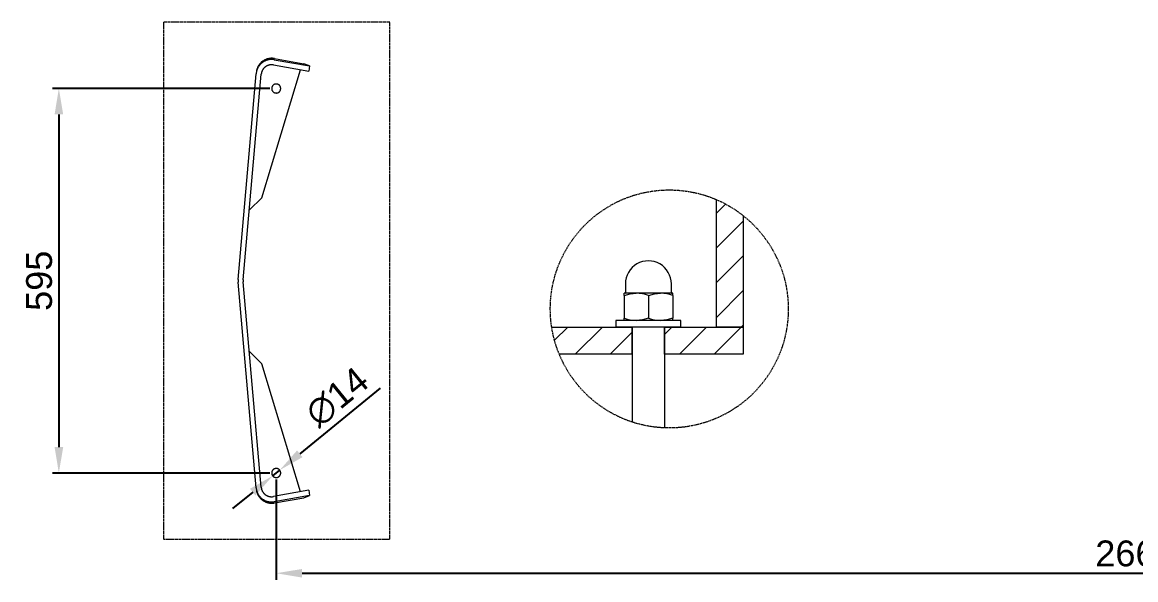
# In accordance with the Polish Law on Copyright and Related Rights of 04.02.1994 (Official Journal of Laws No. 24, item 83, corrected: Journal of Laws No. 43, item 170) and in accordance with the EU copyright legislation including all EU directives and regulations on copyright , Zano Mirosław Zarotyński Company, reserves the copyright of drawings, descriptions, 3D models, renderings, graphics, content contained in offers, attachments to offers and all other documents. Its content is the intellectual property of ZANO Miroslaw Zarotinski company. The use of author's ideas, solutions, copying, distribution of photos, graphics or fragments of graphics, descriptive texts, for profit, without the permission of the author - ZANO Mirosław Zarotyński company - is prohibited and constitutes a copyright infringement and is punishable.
# Model space of a CAD drawing. Header units: millimetres. Extents: x -217 to 4976, y -41 to 3356.
# Drawn here: x -217 to 1507, y -41 to 821 of the extents above; entities that cross this region are included whole.
import ezdxf

# ---------------------------------------------------------------- set-up
doc = ezdxf.new("R2010")
doc.units = ezdxf.units.MM
doc.linetypes.add('HIDDEN', pattern=[1.905, 1.27, -0.635])
for name, color, linetype, lineweight in [('ZANO_R', 7, 'Continuous', 0), ('ZANO_R_przerywana', 7, 'HIDDEN', 0), ('ZANO_W', 1, 'Continuous', 0)]:
    doc.layers.add(name, color=color, linetype=linetype, lineweight=lineweight)
doc.styles.add('Arial', font='arial.ttf')
doc.styles.get("Standard").update_dxf_attribs({"font": 'ARIALUNI.TTF'})
doc.dimstyles.new('pl i ang', dxfattribs={"dimtxt": 50, "dimasz": 50, "dimexe": 1.25, "dimexo": 0.625, "dimgap": 10, "dimtad": 1, "dimtoh": 1, "dimtxsty": 'Standard', "dimcen": 2.5, "dimclrd": 1, "dimclre": 1, "dimclrt": 1, "dimadec": 0, "dimazin": 0, "dimtfac": 1, "dimtmove": 0, "dimatfit": 3, "dimfxl": 1, "dimarcsym": 1})

# ---------------------------------------------------------------- blocks, each defined once
blk = doc.blocks.new('*D433')
at = {"layer": 'ZANO_W', "color": 1, "lineweight": -2}
for p, q in [((166.1, 718.7), (-170.5, 718.7)), ((-160.5, 678.7), (-160.5, 163.7)), ((166.1, 123.7), (-170.5, 123.7))]:
    blk.add_line(p, q, dxfattribs=at)
at = {"layer": 'ZANO_W', "color": 1}
for points in [[(-153.8, 678.7), (-167.1, 678.7), (-160.5, 718.7)], [(-167.1, 163.7), (-153.8, 163.7), (-160.5, 123.7)]]:
    blk.add_solid(points, dxfattribs=at)
at = {"layer": 'ZANO_W', "color": 1, "insert": (-190.9, 421.2), "char_height": 40, "attachment_point": 5, "rotation": 90, "style": 'Arial'}
blk.add_mtext('595', dxfattribs=at)
blk = doc.blocks.new('*D434')
at = {"layer": 'ZANO_W', "color": 1, "lineweight": -2}
for p, q in [((176.1, 113.7), (176.1, -41.4)), ((2836.5, 113.7), (2836.5, -41.4)), ((216.1, -31.4), (2796.5, -31.4))]:
    blk.add_line(p, q, dxfattribs=at)
at = {"layer": 'ZANO_W', "color": 1}
for points in [[(216.1, -24.8), (216.1, -38.1), (176.1, -31.4)], [(2796.5, -38.1), (2796.5, -24.8), (2836.5, -31.4)]]:
    blk.add_solid(points, dxfattribs=at)
at = {"layer": 'ZANO_W', "color": 1, "insert": (1506.3, -1), "char_height": 40, "attachment_point": 5, "style": 'Arial'}
blk.add_mtext('2660', dxfattribs=at)
blk = doc.blocks.new('*D435')
at = {"layer": 'ZANO_W', "color": 1, "lineweight": -2}
for p, q in [((337.2, 254.8), (212.5, 153.4)), ((170.6, 119.3), (181.5, 128.2)), ((139.6, 94.1), (108.6, 68.8))]:
    blk.add_line(p, q, dxfattribs=at)
at = {"layer": 'ZANO_W', "color": 1}
for points in [[(208.3, 158.6), (216.7, 148.2), (181.5, 128.2)], [(143.8, 88.9), (135.4, 99.3), (170.6, 119.3)]]:
    blk.add_solid(points, dxfattribs=at)
at = {"layer": 'ZANO_W', "color": 1, "insert": (270.4, 241.2), "char_height": 40, "attachment_point": 5, "rotation": 39.1218, "style": 'Arial'}
blk.add_mtext('∅14', dxfattribs=at)

msp = doc.modelspace()

# ---------------------------------------------------------------- linework, layer by layer
at = {"layer": 'ZANO_R'}
for p, q in [((152.3, 758.7), (151.7, 758.1)), ((152.9, 759.3), (152.3, 758.7)), ((153.5, 759.8), (152.9, 759.3)), ((154.2, 760.3), (153.5, 759.8)), ((154.2, 758.6), (153.5, 758.1)), ((154.8, 760.8), (154.2, 760.3)), ((154.9, 759.1), (154.2, 758.6)), ((155.5, 761.3), (154.8, 760.8)), ((155.5, 759.5), (154.9, 759.1)), ((156.2, 761.8), (155.5, 761.3)), ((156.2, 760), (155.5, 759.5)), ((156.9, 762.2), (156.2, 761.8)), ((157, 760.4), (156.2, 760)), ((157.6, 762.6), (156.9, 762.2)), ((157.7, 760.8), (157, 760.4)), ((158.3, 763), (157.6, 762.6)), ((158.4, 761.2), (157.7, 760.8)), ((159.1, 763.3), (158.3, 763)), ((159.2, 761.5), (158.4, 761.2)), ((159.9, 763.7), (159.1, 763.3)), ((160, 761.9), (159.2, 761.5)), ((160.6, 764), (159.9, 763.7)), ((160.7, 762.2), (160, 761.9)), ((161.4, 764.3), (160.6, 764)), ((161.5, 762.4), (160.7, 762.2)), ((162.2, 764.5), (161.4, 764.3)), ((162.3, 762.7), (161.5, 762.4)), ((163, 764.7), (162.2, 764.5)), ((163.1, 762.9), (162.3, 762.7)), ((163.8, 764.9), (163, 764.7)), ((163.9, 763.1), (163.1, 762.9)), ((164.6, 765.1), (163.8, 764.9)), ((164.7, 763.2), (163.9, 763.1)), ((165.4, 765.2), (164.6, 765.1)), ((165.6, 763.4), (164.7, 763.2)), ((166.3, 765.4), (165.4, 765.2)), ((166.4, 763.5), (165.6, 763.4)), ((167.1, 765.4), (166.3, 765.4)), ((167.2, 763.5), (166.4, 763.5)), ((167.9, 765.5), (167.1, 765.4)), ((168, 763.6), (167.2, 763.5)), ((168.7, 765.5), (167.9, 765.5)), ((168.9, 763.6), (168, 763.6)), ((169.6, 765.5), (168.7, 765.5)), ((169.7, 763.6), (168.9, 763.6)), ((170.4, 765.5), (169.6, 765.5)), ((170.5, 763.5), (169.7, 763.6)), ((171.2, 765.4), (170.4, 765.5)), ((171.4, 763.5), (170.5, 763.5)), ((172.1, 765.3), (171.2, 765.4)), ((172.2, 763.4), (171.4, 763.5)), ((172.9, 765.2), (172.1, 765.3)), ((173, 763.2), (172.2, 763.4)), ((173.2, 765.2), (172.9, 765.2)), ((173, 763.2), (227.7, 753.6)), ((173.2, 765.2), (219, 756.9)), ((117.1, 423.3), (144.9, 741.6)), ((145.1, 743.6), (144.9, 741.9)), ((145, 742.4), (144.9, 741.6)), ((145.1, 743.2), (145, 742.4)), ((145.3, 744), (145.1, 743.2)), ((145.4, 744.8), (145.3, 744)), ((145.5, 746.5), (145.4, 745.7)), ((145.6, 745.7), (145.4, 744.8)), ((145.7, 747.3), (145.5, 746.5)), ((145.9, 746.5), (145.6, 745.7)), ((146, 748.1), (145.7, 747.3)), ((146.1, 747.2), (145.9, 746.5)), ((146.2, 748.9), (146, 748.1)), ((146.4, 748), (146.1, 747.2)), ((146.5, 749.7), (146.2, 748.9)), ((146.7, 748.8), (146.4, 748)), ((146.8, 750.5), (146.5, 749.7)), ((147, 749.6), (146.7, 748.8)), ((147.1, 751.2), (146.8, 750.5)), ((147.4, 750.3), (147, 749.6)), ((147.4, 752), (147.1, 751.2)), ((147.8, 752.7), (147.4, 752)), ((147.8, 751), (147.4, 750.3)), ((148.2, 753.5), (147.8, 752.7)), ((148.2, 751.8), (147.8, 751)), ((148.7, 754.2), (148.2, 753.5)), ((148.6, 752.5), (148.2, 751.8)), ((149.1, 753.2), (148.6, 752.5)), ((149.1, 754.9), (148.7, 754.2)), ((149.6, 755.6), (149.1, 754.9)), ((149.6, 753.8), (149.1, 753.2)), ((150.1, 756.2), (149.6, 755.6)), ((150.1, 754.5), (149.6, 753.8)), ((150.6, 756.9), (150.1, 756.2)), ((150.6, 755.1), (150.1, 754.5)), ((151.1, 757.5), (150.6, 756.9)), ((151.1, 755.8), (150.6, 755.1)), ((151.7, 758.1), (151.1, 757.5)), ((151.7, 756.4), (151.1, 755.8)), ((152.3, 757), (151.7, 756.4)), ((152.9, 757.5), (152.3, 757)), ((153.5, 758.1), (152.9, 757.5)), ((153, 742), (152.9, 741.4)), ((152.9, 741.4), (152.9, 740.9)), ((153.1, 742.5), (153, 742)), ((153.2, 743.1), (153.1, 742.5)), ((153.4, 743.6), (153.2, 743.1)), ((153.5, 744.1), (153.4, 743.6)), ((153.7, 744.7), (153.5, 744.1)), ((153.9, 745.2), (153.7, 744.7)), ((154.1, 745.7), (153.9, 745.2)), ((154, 549.8), (213.5, 747.9)), ((154.3, 746.2), (154.1, 745.7)), ((154.5, 746.7), (154.3, 746.2)), ((154.8, 747.2), (154.5, 746.7)), ((155.1, 747.7), (154.8, 747.2)), ((155.4, 748.1), (155.1, 747.7)), ((155.7, 748.6), (155.4, 748.1)), ((156, 749.1), (155.7, 748.6)), ((156.3, 749.5), (156, 749.1)), ((156.7, 749.9), (156.3, 749.5)), ((157, 750.3), (156.7, 749.9)), ((157.4, 750.7), (157, 750.3)), ((157.8, 751.1), (157.4, 750.7)), ((158.2, 751.5), (157.8, 751.1)), ((158.6, 751.9), (158.2, 751.5)), ((159.1, 752.2), (158.6, 751.9)), ((159.5, 752.5), (159.1, 752.2)), ((160, 752.9), (159.5, 752.5)), ((160.4, 753.2), (160, 752.9)), ((160.9, 753.4), (160.4, 753.2)), ((161.4, 753.7), (160.9, 753.4)), ((161.9, 754), (161.4, 753.7)), ((162.4, 754.2), (161.9, 754)), ((162.9, 754.4), (162.4, 754.2)), ((163.4, 754.6), (162.9, 754.4)), ((164, 754.8), (163.4, 754.6)), ((164.5, 754.9), (164, 754.8)), ((165, 755.1), (164.5, 754.9)), ((165.6, 755.2), (165, 755.1)), ((166.1, 755.3), (165.6, 755.2)), ((166.7, 755.4), (166.1, 755.3)), ((167.2, 755.5), (166.7, 755.4)), ((167.8, 755.5), (167.2, 755.5)), ((168.3, 755.5), (167.8, 755.5)), ((168.9, 755.5), (168.3, 755.5)), ((169.4, 755.5), (168.9, 755.5)), ((170, 755.5), (169.4, 755.5)), ((170.5, 755.5), (170, 755.5)), ((171.1, 755.4), (170.5, 755.5)), ((171.6, 755.3), (171.1, 755.4)), ((171.6, 755.3), (226.7, 745.6)), ((227.7, 753.6), (219, 756.9)), ((227.7, 753.6), (226.7, 745.6)), ((125, 422.6), (152.9, 740.9)), ((171.6, 724.2), (171.5, 724)), ((171.8, 724.3), (171.6, 724.2)), ((172, 724.5), (171.8, 724.3)), ((172.2, 724.6), (172, 724.5)), ((172.4, 724.7), (172.2, 724.6)), ((172.6, 724.8), (172.4, 724.7)), ((172.8, 725), (172.6, 724.8)), ((173, 725.1), (172.8, 725)), ((173.3, 725.2), (173, 725.1)), ((173.5, 725.3), (173.3, 725.2)), ((173.7, 725.3), (173.5, 725.3)), ((173.9, 725.4), (173.7, 725.3)), ((174.2, 725.5), (173.9, 725.4)), ((174.4, 725.5), (174.2, 725.5)), ((174.6, 725.6), (174.4, 725.5)), ((174.9, 725.6), (174.6, 725.6)), ((175.1, 725.7), (174.9, 725.6)), ((175.3, 725.7), (175.1, 725.7)), ((175.6, 725.7), (175.3, 725.7)), ((175.8, 725.7), (175.6, 725.7)), ((176.1, 725.7), (175.8, 725.7)), ((176.3, 725.7), (176.1, 725.7)), ((176.5, 725.7), (176.3, 725.7)), ((176.8, 725.7), (176.5, 725.7)), ((177, 725.7), (176.8, 725.7)), ((177.2, 725.6), (177, 725.7)), ((177.5, 725.6), (177.2, 725.6)), ((177.7, 725.5), (177.5, 725.6)), ((177.9, 725.5), (177.7, 725.5)), ((178.2, 725.4), (177.9, 725.5)), ((178.4, 725.3), (178.2, 725.4)), ((178.6, 725.3), (178.4, 725.3)), ((178.8, 725.2), (178.6, 725.3)), ((179.1, 725.1), (178.8, 725.2)), ((179.3, 725), (179.1, 725.1)), ((179.5, 724.8), (179.3, 725)), ((179.7, 724.7), (179.5, 724.8)), ((179.9, 724.6), (179.7, 724.7)), ((180.1, 724.5), (179.9, 724.6)), ((180.3, 724.3), (180.1, 724.5)), ((180.5, 724.2), (180.3, 724.3)), ((180.7, 724), (180.5, 724.2)), ((169.2, 719.9), (169.1, 719.7)), ((169.1, 719.7), (169.1, 719.5)), ((169.1, 719.5), (169.1, 719.2)), ((169.1, 719.2), (169.1, 719)), ((169.1, 719), (169.1, 718.7)), ((169.1, 718.7), (169.1, 718.5)), ((169.1, 718.5), (169.1, 718.3)), ((169.1, 718.3), (169.1, 718)), ((169.1, 718), (169.1, 717.8)), ((169.1, 717.8), (169.2, 717.5)), ((169.3, 720.6), (169.2, 720.4)), ((169.2, 720.4), (169.2, 720.2)), ((169.2, 720.2), (169.2, 719.9)), ((169.2, 717.5), (169.2, 717.3)), ((169.2, 717.3), (169.2, 717.1)), ((169.2, 717.1), (169.3, 716.9)), ((169.4, 720.9), (169.3, 720.6)), ((169.3, 716.9), (169.4, 716.6)), ((169.5, 721.1), (169.4, 720.9)), ((169.4, 716.6), (169.5, 716.4)), ((169.6, 721.5), (169.5, 721.3)), ((169.5, 721.3), (169.5, 721.1)), ((169.5, 716.4), (169.5, 716.2)), ((169.5, 716.2), (169.6, 715.9)), ((169.7, 721.7), (169.6, 721.5)), ((169.6, 715.9), (169.7, 715.7)), ((169.8, 722), (169.7, 721.7)), ((169.7, 715.7), (169.8, 715.5)), ((169.9, 722.2), (169.8, 722)), ((169.8, 715.5), (169.9, 715.3)), ((170.1, 722.4), (169.9, 722.2)), ((169.9, 715.3), (170.1, 715.1)), ((170.2, 722.6), (170.1, 722.4)), ((170.1, 715.1), (170.2, 714.9)), ((170.3, 722.8), (170.2, 722.6)), ((170.2, 714.9), (170.3, 714.7)), ((170.5, 723), (170.3, 722.8)), ((170.3, 714.7), (170.5, 714.5)), ((170.6, 723.2), (170.5, 723)), ((170.5, 714.5), (170.6, 714.3)), ((170.8, 723.3), (170.6, 723.2)), ((170.6, 714.3), (170.8, 714.1)), ((170.9, 723.5), (170.8, 723.3)), ((170.8, 714.1), (170.9, 714)), ((171.1, 723.7), (170.9, 723.5)), ((170.9, 714), (171.1, 713.8)), ((171.3, 723.9), (171.1, 723.7)), ((171.1, 713.8), (171.3, 713.6)), ((171.5, 724), (171.3, 723.9)), ((171.3, 713.6), (171.5, 713.5)), ((171.5, 713.5), (171.6, 713.3)), ((171.6, 713.3), (171.8, 713.2)), ((171.8, 713.2), (172, 713)), ((172, 713), (172.2, 712.9)), ((172.2, 712.9), (172.4, 712.8)), ((172.4, 712.8), (172.6, 712.6)), ((172.6, 712.6), (172.8, 712.5)), ((172.8, 712.5), (173, 712.4)), ((173, 712.4), (173.3, 712.3)), ((173.3, 712.3), (173.5, 712.2)), ((173.5, 712.2), (173.7, 712.1)), ((173.7, 712.1), (173.9, 712.1)), ((173.9, 712.1), (174.2, 712)), ((174.2, 712), (174.4, 711.9)), ((174.4, 711.9), (174.6, 711.9)), ((174.6, 711.9), (174.9, 711.8)), ((174.9, 711.8), (175.1, 711.8)), ((175.1, 711.8), (175.3, 711.8)), ((175.3, 711.8), (175.6, 711.8)), ((175.6, 711.8), (175.8, 711.7)), ((175.8, 711.7), (176.1, 711.7)), ((176.1, 711.7), (176.3, 711.7)), ((176.3, 711.7), (176.5, 711.8)), ((176.5, 711.8), (176.8, 711.8)), ((176.8, 711.8), (177, 711.8)), ((177, 711.8), (177.2, 711.8)), ((177.2, 711.8), (177.5, 711.9)), ((177.5, 711.9), (177.7, 711.9)), ((177.7, 711.9), (177.9, 712)), ((177.9, 712), (178.2, 712.1)), ((178.2, 712.1), (178.4, 712.1)), ((178.4, 712.1), (178.6, 712.2)), ((178.6, 712.2), (178.8, 712.3)), ((178.8, 712.3), (179.1, 712.4)), ((179.1, 712.4), (179.3, 712.5)), ((179.3, 712.5), (179.5, 712.6)), ((179.5, 712.6), (179.7, 712.8)), ((179.7, 712.8), (179.9, 712.9)), ((179.9, 712.9), (180.1, 713)), ((180.1, 713), (180.3, 713.2)), ((180.3, 713.2), (180.5, 713.3)), ((180.5, 713.3), (180.7, 713.5)), ((180.8, 723.9), (180.7, 724)), ((180.7, 713.5), (180.8, 713.6)), ((181, 723.7), (180.8, 723.9)), ((180.8, 713.6), (181, 713.8)), ((181.2, 723.5), (181, 723.7)), ((181, 713.8), (181.2, 714)), ((181.3, 723.3), (181.2, 723.5)), ((181.2, 714), (181.3, 714.1)), ((181.5, 723.2), (181.3, 723.3)), ((181.3, 714.1), (181.5, 714.3)), ((181.6, 723), (181.5, 723.2)), ((181.5, 714.3), (181.6, 714.5)), ((181.8, 722.8), (181.6, 723)), ((181.6, 714.5), (181.8, 714.7)), ((181.9, 722.6), (181.8, 722.8)), ((181.8, 714.7), (181.9, 714.9)), ((182, 722.4), (181.9, 722.6)), ((181.9, 714.9), (182, 715.1)), ((182.2, 722.2), (182, 722.4)), ((182, 715.1), (182.2, 715.3)), ((182.3, 722), (182.2, 722.2)), ((182.2, 715.3), (182.3, 715.5)), ((182.4, 721.7), (182.3, 722)), ((182.3, 715.5), (182.4, 715.7)), ((182.5, 721.5), (182.4, 721.7)), ((182.4, 715.7), (182.5, 715.9)), ((182.6, 721.3), (182.5, 721.5)), ((182.5, 715.9), (182.6, 716.2)), ((182.6, 721.1), (182.6, 721.3)), ((182.7, 720.9), (182.6, 721.1)), ((182.6, 716.4), (182.7, 716.6)), ((182.6, 716.2), (182.6, 716.4)), ((182.8, 720.6), (182.7, 720.9)), ((182.7, 716.6), (182.8, 716.9)), ((182.9, 720.4), (182.8, 720.6)), ((182.8, 716.9), (182.9, 717.1)), ((182.9, 720.2), (182.9, 720.4)), ((182.9, 719.9), (182.9, 720.2)), ((183, 719.7), (182.9, 719.9)), ((182.9, 717.5), (183, 717.8)), ((182.9, 717.3), (182.9, 717.5)), ((182.9, 717.1), (182.9, 717.3)), ((183, 719.5), (183, 719.7)), ((183, 719.2), (183, 719.5)), ((183, 719), (183, 719.2)), ((183.1, 718.7), (183, 719)), ((183, 718.5), (183.1, 718.7)), ((183, 718.3), (183, 718.5)), ((183, 718), (183, 718.3)), ((183, 717.8), (183, 718)), ((154, 549.8), (134.5, 530.8)), ((857, 547), (857, 349.4)), ((857, 525.4), (871.6, 540)), ((898.9, 522), (898.9, 349.4)), ((857, 471.7), (898.9, 513.6)), ((857, 417.9), (898.9, 459.8)), ((117.1, 423.3), (117, 422.6)), ((117, 422.6), (117, 421.9)), ((117, 421.9), (117, 421.2)), ((117, 421.2), (117, 420.5)), ((117, 420.5), (117, 419.8)), ((117, 419.8), (117.1, 419.1)), ((144.9, 100.9), (117.1, 419.1)), ((125, 422.6), (125, 422.2)), ((125, 422.2), (125, 421.7)), ((125, 421.7), (125, 421.2)), ((125, 421.2), (125, 420.8)), ((125, 420.8), (125, 420.3)), ((125, 420.3), (125, 419.8)), ((152.9, 101.6), (125, 419.8)), ((716.6, 416.4), (716.6, 402.8)), ((787.8, 402.8), (787.8, 416.4)), ((714.5, 398.4), (714.5, 401.8)), ((733.4, 401.8), (714.5, 401.8)), ((714.5, 398.4), (723.8, 400.8)), ((714.5, 398.4), (714.5, 363.2)), ((723.8, 400.8), (733.4, 401.8)), ((771.1, 401.8), (733.4, 401.8)), ((752.2, 398.4), (761.5, 400.8)), ((752.2, 398.4), (752.2, 363.2)), ((761.5, 400.8), (771.1, 401.8)), ((789.9, 401.8), (771.1, 401.8)), ((789.9, 398.4), (789.9, 401.8)), ((789.9, 398.4), (789.9, 363.2)), ((857, 364.1), (898.9, 406)), ((714.5, 359.9), (714.5, 363.2)), ((752.2, 363.2), (743, 360.8)), ((789.9, 363.2), (780.7, 360.8)), ((789.9, 359.9), (789.9, 363.2)), ((602.6, 349.5), (727.1, 349.4)), ((606.9, 329.1), (627.3, 349.5)), ((639.1, 307.5), (681, 349.4)), ((701.9, 359.9), (701.9, 349.4)), ((802.5, 359.9), (701.9, 359.9)), ((802.5, 349.4), (701.9, 349.4)), ((727.1, 307.5), (727.1, 349.4)), ((727.1, 349.4), (727.1, 202.7)), ((743, 360.8), (733.4, 359.9)), ((780.7, 360.8), (771.1, 359.9)), ((777.4, 307.5), (777.4, 349.4)), ((777.4, 349.4), (898.9, 349.4)), ((777.4, 349.4), (777.4, 193.6)), ((777.4, 338.3), (788.5, 349.4)), ((800.3, 307.5), (842.2, 349.4)), ((802.5, 349.4), (802.5, 359.9)), ((854.1, 307.5), (896, 349.4)), ((898.9, 349.4), (857, 349.4)), ((896, 349.4), (898.9, 352.3)), ((692.8, 307.5), (727.1, 341.7)), ((154, 292.7), (134.5, 311.6)), ((727.1, 307.5), (613.5, 307.5)), ((898.9, 307.5), (777.4, 307.5)), ((213.5, 94.6), (154, 292.7)), ((169.2, 124.9), (169.1, 124.7)), ((169.1, 124.7), (169.1, 124.5)), ((169.1, 124.5), (169.1, 124.2)), ((169.1, 124.2), (169.1, 124)), ((169.1, 124), (169.1, 123.7)), ((169.1, 123.7), (169.1, 123.5)), ((169.1, 123.5), (169.1, 123.3)), ((169.1, 123.3), (169.1, 123)), ((169.1, 123), (169.1, 122.8)), ((169.1, 122.8), (169.2, 122.5)), ((169.3, 125.6), (169.2, 125.4)), ((169.2, 125.4), (169.2, 125.2)), ((169.2, 125.2), (169.2, 124.9)), ((169.2, 122.5), (169.2, 122.3)), ((169.2, 122.3), (169.2, 122.1)), ((169.2, 122.1), (169.3, 121.9)), ((169.4, 125.9), (169.3, 125.6)), ((169.3, 121.9), (169.4, 121.6)), ((169.5, 126.1), (169.4, 125.9)), ((169.4, 121.6), (169.5, 121.4)), ((169.6, 126.5), (169.5, 126.3)), ((169.5, 126.3), (169.5, 126.1)), ((169.5, 121.4), (169.5, 121.2)), ((169.5, 121.2), (169.6, 120.9)), ((169.7, 126.7), (169.6, 126.5)), ((169.6, 120.9), (169.7, 120.7)), ((169.8, 127), (169.7, 126.7)), ((169.7, 120.7), (169.8, 120.5)), ((169.9, 127.2), (169.8, 127)), ((170.1, 127.4), (169.9, 127.2)), ((170.2, 127.6), (170.1, 127.4)), ((170.3, 127.8), (170.2, 127.6)), ((170.5, 128), (170.3, 127.8)), ((170.6, 128.2), (170.5, 128)), ((170.8, 128.3), (170.6, 128.2)), ((170.9, 128.5), (170.8, 128.3)), ((171.1, 128.7), (170.9, 128.5)), ((171.3, 128.9), (171.1, 128.7)), ((171.5, 129), (171.3, 128.9)), ((171.6, 129.2), (171.5, 129)), ((171.8, 129.3), (171.6, 129.2)), ((172, 129.5), (171.8, 129.3)), ((172.2, 129.6), (172, 129.5)), ((172.4, 129.7), (172.2, 129.6)), ((172.6, 129.8), (172.4, 129.7)), ((172.8, 130), (172.6, 129.8)), ((173, 130.1), (172.8, 130)), ((173.3, 130.2), (173, 130.1)), ((173.5, 130.3), (173.3, 130.2)), ((173.7, 130.3), (173.5, 130.3)), ((173.9, 130.4), (173.7, 130.3)), ((174.2, 130.5), (173.9, 130.4)), ((174.4, 130.5), (174.2, 130.5)), ((174.6, 130.6), (174.4, 130.5)), ((174.9, 130.6), (174.6, 130.6)), ((175.1, 130.7), (174.9, 130.6)), ((175.3, 130.7), (175.1, 130.7)), ((175.6, 130.7), (175.3, 130.7)), ((175.8, 130.7), (175.6, 130.7)), ((176.1, 130.7), (175.8, 130.7)), ((176.3, 130.7), (176.1, 130.7)), ((176.5, 130.7), (176.3, 130.7)), ((176.8, 130.7), (176.5, 130.7)), ((177, 130.7), (176.8, 130.7)), ((177.2, 130.6), (177, 130.7)), ((177.5, 130.6), (177.2, 130.6)), ((177.7, 130.5), (177.5, 130.6)), ((177.9, 130.5), (177.7, 130.5)), ((178.2, 130.4), (177.9, 130.5)), ((178.4, 130.3), (178.2, 130.4)), ((178.6, 130.3), (178.4, 130.3)), ((178.8, 130.2), (178.6, 130.3)), ((179.1, 130.1), (178.8, 130.2)), ((179.3, 130), (179.1, 130.1)), ((179.5, 129.8), (179.3, 130)), ((179.7, 129.7), (179.5, 129.8)), ((179.9, 129.6), (179.7, 129.7)), ((180.1, 129.5), (179.9, 129.6)), ((180.3, 129.3), (180.1, 129.5)), ((180.5, 129.2), (180.3, 129.3)), ((180.7, 129), (180.5, 129.2)), ((180.8, 128.9), (180.7, 129)), ((181, 128.7), (180.8, 128.9)), ((181.2, 128.5), (181, 128.7)), ((181.3, 128.3), (181.2, 128.5)), ((181.5, 128.2), (181.3, 128.3)), ((181.6, 128), (181.5, 128.2)), ((181.8, 127.8), (181.6, 128)), ((181.9, 127.6), (181.8, 127.8)), ((182, 127.4), (181.9, 127.6)), ((182.2, 127.2), (182, 127.4)), ((182.3, 127), (182.2, 127.2)), ((182.4, 126.7), (182.3, 127)), ((182.3, 120.5), (182.4, 120.7)), ((182.5, 126.5), (182.4, 126.7)), ((182.4, 120.7), (182.5, 120.9)), ((182.6, 126.3), (182.5, 126.5)), ((182.5, 120.9), (182.6, 121.2)), ((182.6, 126.1), (182.6, 126.3)), ((182.7, 125.9), (182.6, 126.1)), ((182.6, 121.4), (182.7, 121.6)), ((182.6, 121.2), (182.6, 121.4)), ((182.8, 125.6), (182.7, 125.9)), ((182.7, 121.6), (182.8, 121.9)), ((182.9, 125.4), (182.8, 125.6)), ((182.8, 121.9), (182.9, 122.1)), ((182.9, 125.2), (182.9, 125.4)), ((182.9, 124.9), (182.9, 125.2)), ((183, 124.7), (182.9, 124.9)), ((182.9, 122.5), (183, 122.8)), ((182.9, 122.3), (182.9, 122.5)), ((182.9, 122.1), (182.9, 122.3)), ((183, 124.5), (183, 124.7)), ((183, 124.2), (183, 124.5)), ((183, 124), (183, 124.2)), ((183.1, 123.7), (183, 124)), ((183, 123.5), (183.1, 123.7)), ((183, 123.3), (183, 123.5)), ((183, 123), (183, 123.3)), ((183, 122.8), (183, 123)), ((169.8, 120.5), (169.9, 120.3)), ((169.9, 120.3), (170.1, 120.1)), ((170.1, 120.1), (170.2, 119.9)), ((170.2, 119.9), (170.3, 119.7)), ((170.3, 119.7), (170.5, 119.5)), ((170.5, 119.5), (170.6, 119.3)), ((170.6, 119.3), (170.8, 119.1)), ((170.8, 119.1), (170.9, 119)), ((170.9, 119), (171.1, 118.8)), ((171.1, 118.8), (171.3, 118.6)), ((171.3, 118.6), (171.5, 118.5)), ((171.5, 118.5), (171.6, 118.3)), ((171.6, 118.3), (171.8, 118.2)), ((171.8, 118.2), (172, 118)), ((172, 118), (172.2, 117.9)), ((172.2, 117.9), (172.4, 117.8)), ((172.4, 117.8), (172.6, 117.6)), ((172.6, 117.6), (172.8, 117.5)), ((172.8, 117.5), (173, 117.4)), ((173, 117.4), (173.3, 117.3)), ((173.3, 117.3), (173.5, 117.2)), ((173.5, 117.2), (173.7, 117.1)), ((173.7, 117.1), (173.9, 117.1)), ((173.9, 117.1), (174.2, 117)), ((174.2, 117), (174.4, 116.9)), ((174.4, 116.9), (174.6, 116.9)), ((174.6, 116.9), (174.9, 116.8)), ((174.9, 116.8), (175.1, 116.8)), ((175.1, 116.8), (175.3, 116.8)), ((175.3, 116.8), (175.6, 116.8)), ((175.6, 116.8), (175.8, 116.7)), ((175.8, 116.7), (176.1, 116.7)), ((176.1, 116.7), (176.3, 116.7)), ((176.3, 116.7), (176.5, 116.8)), ((176.5, 116.8), (176.8, 116.8)), ((176.8, 116.8), (177, 116.8)), ((177, 116.8), (177.2, 116.8)), ((177.2, 116.8), (177.5, 116.9)), ((177.5, 116.9), (177.7, 116.9)), ((177.7, 116.9), (177.9, 117)), ((177.9, 117), (178.2, 117.1)), ((178.2, 117.1), (178.4, 117.1)), ((178.4, 117.1), (178.6, 117.2)), ((178.6, 117.2), (178.8, 117.3)), ((178.8, 117.3), (179.1, 117.4)), ((179.1, 117.4), (179.3, 117.5)), ((179.3, 117.5), (179.5, 117.6)), ((179.5, 117.6), (179.7, 117.8)), ((179.7, 117.8), (179.9, 117.9)), ((179.9, 117.9), (180.1, 118)), ((180.1, 118), (180.3, 118.2)), ((180.3, 118.2), (180.5, 118.3)), ((180.5, 118.3), (180.7, 118.5)), ((180.7, 118.5), (180.8, 118.6)), ((180.8, 118.6), (181, 118.8)), ((181, 118.8), (181.2, 119)), ((181.2, 119), (181.3, 119.1)), ((181.3, 119.1), (181.5, 119.3)), ((181.5, 119.3), (181.6, 119.5)), ((181.6, 119.5), (181.8, 119.7)), ((181.8, 119.7), (181.9, 119.9)), ((181.9, 119.9), (182, 120.1)), ((182, 120.1), (182.2, 120.3)), ((182.2, 120.3), (182.3, 120.5)), ((144.9, 100.9), (145, 100.1)), ((144.9, 100.6), (145.1, 98.9)), ((145, 100.1), (145.1, 99.3)), ((145.1, 99.3), (145.3, 98.4)), ((145.3, 98.4), (145.4, 97.6)), ((145.4, 97.6), (145.6, 96.8)), ((145.4, 96.8), (145.5, 96)), ((145.5, 96), (145.7, 95.1)), ((145.6, 96.8), (145.9, 96)), ((145.7, 95.1), (146, 94.3)), ((145.9, 96), (146.1, 95.2)), ((146, 94.3), (146.2, 93.6)), ((146.1, 95.2), (146.4, 94.5)), ((146.2, 93.6), (146.5, 92.8)), ((146.4, 94.5), (146.7, 93.7)), ((146.5, 92.8), (146.8, 92)), ((146.7, 93.7), (147, 92.9)), ((146.8, 92), (147.1, 91.2)), ((147, 92.9), (147.4, 92.2)), ((147.1, 91.2), (147.4, 90.5)), ((147.4, 92.2), (147.8, 91.4)), ((147.4, 90.5), (147.8, 89.7)), ((147.8, 91.4), (148.2, 90.7)), ((147.8, 89.7), (148.2, 89)), ((148.2, 90.7), (148.6, 90)), ((148.2, 89), (148.7, 88.3)), ((148.6, 90), (149.1, 89.3)), ((148.7, 88.3), (149.1, 87.6)), ((149.1, 89.3), (149.6, 88.6)), ((149.1, 87.6), (149.6, 86.9)), ((149.6, 88.6), (150.1, 88)), ((149.6, 86.9), (150.1, 86.3)), ((150.1, 88), (150.6, 87.3)), ((150.1, 86.3), (150.6, 85.6)), ((150.6, 87.3), (151.1, 86.7)), ((151.1, 86.7), (151.7, 86.1)), ((152.9, 101.6), (152.9, 101.1)), ((152.9, 101.1), (153, 100.5)), ((153, 100.5), (153.1, 100)), ((153.1, 100), (153.2, 99.4)), ((153.2, 99.4), (153.4, 98.9)), ((153.4, 98.9), (153.5, 98.4)), ((153.5, 98.4), (153.7, 97.8)), ((153.7, 97.8), (153.9, 97.3)), ((153.9, 97.3), (154.1, 96.8)), ((154.1, 96.8), (154.3, 96.3)), ((154.3, 96.3), (154.5, 95.8)), ((154.5, 95.8), (154.8, 95.3)), ((154.8, 95.3), (155.1, 94.8)), ((155.1, 94.8), (155.4, 94.3)), ((155.4, 94.3), (155.7, 93.9)), ((155.7, 93.9), (156, 93.4)), ((156, 93.4), (156.3, 93)), ((156.3, 93), (156.7, 92.6)), ((156.7, 92.6), (157, 92.1)), ((157, 92.1), (157.4, 91.7)), ((157.4, 91.7), (157.8, 91.4)), ((157.8, 91.4), (158.2, 91)), ((158.2, 91), (158.6, 90.6)), ((158.6, 90.6), (159.1, 90.3)), ((159.1, 90.3), (159.5, 89.9)), ((159.5, 89.9), (160, 89.6)), ((160, 89.6), (160.4, 89.3)), ((160.4, 89.3), (160.9, 89)), ((160.9, 89), (161.4, 88.8)), ((161.4, 88.8), (161.9, 88.5)), ((161.9, 88.5), (162.4, 88.3)), ((162.4, 88.3), (162.9, 88.1)), ((162.9, 88.1), (163.4, 87.9)), ((163.4, 87.9), (164, 87.7)), ((164, 87.7), (164.5, 87.5)), ((164.5, 87.5), (165, 87.4)), ((165, 87.4), (165.6, 87.3)), ((165.6, 87.3), (166.1, 87.2)), ((166.1, 87.2), (166.7, 87.1)), ((166.7, 87.1), (167.2, 87)), ((167.2, 87), (167.8, 87)), ((167.8, 87), (168.3, 86.9)), ((168.3, 86.9), (168.9, 86.9)), ((168.9, 86.9), (169.4, 86.9)), ((169.4, 86.9), (170, 87)), ((170, 87), (170.5, 87)), ((170.5, 87), (171.1, 87.1)), ((171.1, 87.1), (171.6, 87.2)), ((226.7, 96.9), (171.6, 87.2)), ((227.7, 88.9), (173, 79.3)), ((219, 85.5), (227.7, 88.9)), ((226.7, 96.9), (227.7, 88.9)), ((150.6, 85.6), (151.1, 85)), ((151.1, 85), (151.7, 84.4)), ((151.7, 86.1), (152.3, 85.5)), ((151.7, 84.4), (152.3, 83.8)), ((152.3, 85.5), (152.9, 85)), ((152.3, 83.8), (152.9, 83.2)), ((152.9, 85), (153.5, 84.4)), ((152.9, 83.2), (153.5, 82.7)), ((153.5, 84.4), (154.2, 83.9)), ((153.5, 82.7), (154.2, 82.2)), ((154.2, 83.9), (154.9, 83.4)), ((154.2, 82.2), (154.8, 81.6)), ((154.8, 81.6), (155.5, 81.2)), ((154.9, 83.4), (155.5, 82.9)), ((155.5, 82.9), (156.2, 82.5)), ((155.5, 81.2), (156.2, 80.7)), ((156.2, 82.5), (157, 82.1)), ((156.2, 80.7), (156.9, 80.3)), ((156.9, 80.3), (157.6, 79.9)), ((157, 82.1), (157.7, 81.7)), ((157.6, 79.9), (158.3, 79.5)), ((157.7, 81.7), (158.4, 81.3)), ((158.3, 79.5), (159.1, 79.1)), ((158.4, 81.3), (159.2, 80.9)), ((159.1, 79.1), (159.9, 78.8)), ((159.2, 80.9), (160, 80.6)), ((159.9, 78.8), (160.6, 78.5)), ((160, 80.6), (160.7, 80.3)), ((160.6, 78.5), (161.4, 78.2)), ((160.7, 80.3), (161.5, 80.1)), ((161.4, 78.2), (162.2, 78)), ((161.5, 80.1), (162.3, 79.8)), ((162.2, 78), (163, 77.7)), ((162.3, 79.8), (163.1, 79.6)), ((163, 77.7), (163.8, 77.5)), ((163.1, 79.6), (163.9, 79.4)), ((163.8, 77.5), (164.6, 77.4)), ((163.9, 79.4), (164.7, 79.3)), ((164.6, 77.4), (165.4, 77.2)), ((164.7, 79.3), (165.6, 79.1)), ((165.4, 77.2), (166.3, 77.1)), ((165.6, 79.1), (166.4, 79)), ((166.3, 77.1), (167.1, 77)), ((166.4, 79), (167.2, 79)), ((167.1, 77), (167.9, 77)), ((167.2, 79), (168, 78.9)), ((167.9, 77), (168.7, 77)), ((168, 78.9), (168.9, 78.9)), ((168.7, 77), (169.6, 77)), ((168.9, 78.9), (169.7, 78.9)), ((169.6, 77), (170.4, 77)), ((169.7, 78.9), (170.5, 79)), ((170.4, 77), (171.2, 77.1)), ((170.5, 79), (171.4, 79)), ((171.2, 77.1), (172.1, 77.1)), ((171.4, 79), (172.2, 79.1)), ((172.1, 77.1), (172.9, 77.3)), ((172.2, 79.1), (173, 79.3)), ((172.9, 77.3), (173.2, 77.3)), ((173.2, 77.3), (219, 85.5))]:
    msp.add_line(p, q, dxfattribs=at)
msp.add_lwpolyline([(898.9, 349.4), (898.9, 307.5)], dxfattribs=at)
for centre, radius, start, end in [((752.2, 416.4), 35.6, 359.9997, 180.0003), ((715.6, 402.8), 1.05, 270.0029, 359.9902), ((732.9, 344.6), 57.2, 70.227, 89.5168), ((770.6, 344.6), 57.2, 70.227, 89.5168), ((788.9, 402.8), 1.05, 180.0098, 269.9971), ((733.9, 417), 57.2, 250.2279, 269.5163), ((771.6, 417), 57.2, 250.2279, 269.5163)]:
    msp.add_arc(centre, radius, start, end, dxfattribs=at)
at = {"layer": 'ZANO_R_przerywana'}
for p, q in [((351.7, 821.2), (1.7, 821.2)), ((1.7, 821.2), (1.7, 21.2)), ((351.7, 21.2), (351.7, 821.2)), ((1.7, 21.2), (351.7, 21.2))]:
    msp.add_line(p, q, dxfattribs=at)
at = {"layer": 'ZANO_R_przerywana', "color": 1}
msp.add_circle((784.6, 377.6), 184.2, dxfattribs=at)

# ---------------------------------------------------------------- dimensions: what is measured, and where the dimension line sits
at = {"layer": 'ZANO_W'}
dim = msp.add_linear_dim(base=(-160.5, 123.7), p1=(176.1, 718.7), p2=(176.1, 123.7), angle=90, dimstyle='pl i ang', override={"dimtxt": 40, "dimasz": 40, "dimexe": 10, "dimexo": 10, "dimtoh": 0, "dimdec": 0, "dimtxsty": 'Arial', "dimtdec": 0, "dimtmove": 1}, dxfattribs=at)
dim.commit()
dim.dimension.update_dxf_attribs({"geometry": '*D433', "text_midpoint": (-190.9, 421.2)})
dim = msp.add_diameter_dim_2p(p1=(170.6, 119.3), p2=(181.5, 128.2), dimstyle='pl i ang', override={"dimtxt": 40, "dimasz": 40, "dimexe": 10, "dimexo": 10, "dimtoh": 0, "dimdec": 0, "dimtxsty": 'Arial', "dimtdec": 0, "dimtmove": 1}, dxfattribs=at)
dim.commit()
dim.dimension.update_dxf_attribs({"geometry": '*D435', "text_midpoint": (270.4, 241.2)})
dim = msp.add_linear_dim(base=(2836.5, -31.4), p1=(176.1, 123.7), p2=(2836.5, 123.7), dimstyle='pl i ang', override={"dimtxt": 40, "dimasz": 40, "dimexe": 10, "dimexo": 10, "dimtoh": 0, "dimdec": 0, "dimtxsty": 'Arial', "dimtdec": 0, "dimtmove": 1}, dxfattribs=at)
dim.commit()
dim.dimension.update_dxf_attribs({"geometry": '*D434', "text_midpoint": (1506.3, -1)})

doc.saveas('drawing.dxf')
